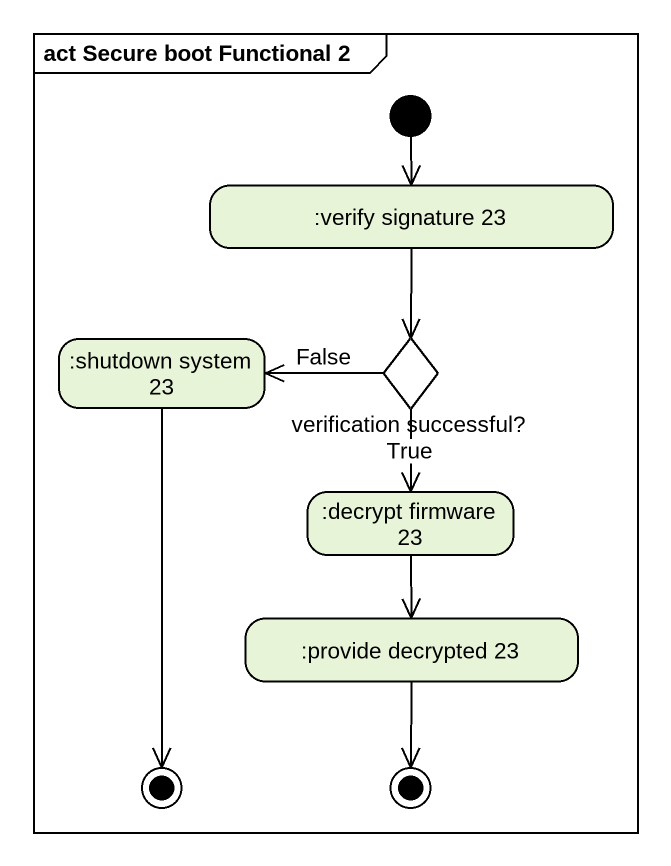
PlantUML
@startuml
mainframe act Secure boot Functional 2
hide empty description
state ":verify signature 23" as verify_signature_23
state ":shutdown system 23" as shutdown_system_23
state "verification successful?" as verification_successful <<choice>>
state ":decrypt firmware 23" as decrypt_firmware_23
state ":provide decrypted 23" as provide_decrypted_23
state final1 <<end>>
state final2 <<end>>
[*] --> verify_signature_23
verify_signature_23 --> verification_successful
shutdown_system_23 --> final1
verification_successful -left-> shutdown_system_23 : False
verification_successful --> decrypt_firmware_23 : True
decrypt_firmware_23 --> provide_decrypted_23
provide_decrypted_23 --> final2
@enduml
